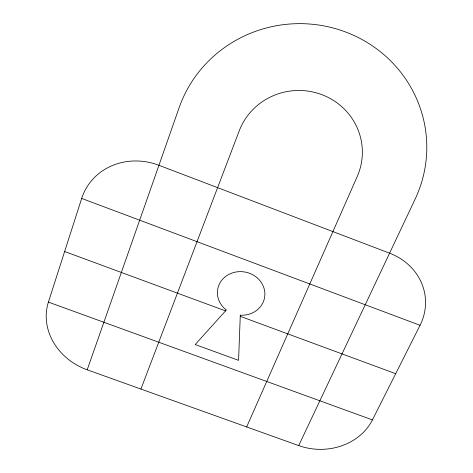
<?xml version="1.0" encoding="UTF-8"?>
<svg xmlns="http://www.w3.org/2000/svg" width="473" height="473" viewBox="0 0 473 473"><rect width="100%" height="100%" fill="white"/><g stroke="black" fill="none" stroke-linecap="round" stroke-linejoin="round"><path stroke-width="0.71" d="M48.4 302.105L81.675 198.435A61.697 56.695 27.3 0 1 158.934 165.29L389.586 253.185A60.095 54.389 -5 0 1 420.054 325.3L372.434 419.9A57.132 49.706 1.7 0 1 298.705 445.59L87.203 369.815A58.735 51.575 22.2 0 1 48.4 302.105L372.434 419.9M87.203 369.815L179.178 107.56A127.219 123.784 -1.1 0 1 346.762 32.43A127.219 123.784 -1.1 0 1 415.164 199.027L298.705 445.59M140.919 389.06L239.232 130.838A63.542 61.768 -0.7 0 1 322.397 94.86A63.542 61.768 -0.7 0 1 357.21 176.565L246.658 426.942M64.635 251.518L225.538 310.903M240.249 316.331L395.688 373.7M81.675 198.435L420.054 325.3M240.29 315.172L238.575 360.355L195.195 344.539L226.336 310.022L225.52 309.377A23.816 21.728 10.3 0 1 228.293 274.718A23.816 21.728 10.3 0 1 263.899 287.868A23.816 21.728 10.3 0 1 241.342 315.225L240.29 315.172"/></g></svg>
